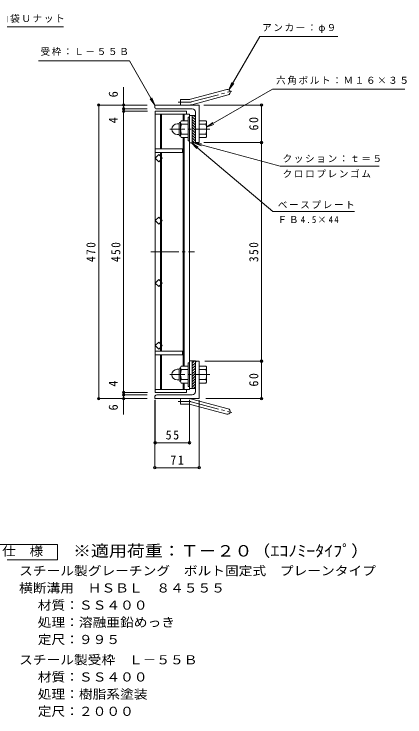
# Model space of a CAD drawing. Units: millimetres, scale not verified. Extents: x -929 to 904, y -686 to 655.
# Drawn here: x 278 to 904, y -545 to 580 of the extents above; entities that cross this region are included whole.
import ezdxf
from ezdxf.enums import TextEntityAlignment as Align

# ---------------------------------------------------------------- set-up
doc = ezdxf.new("R2010")
doc.units = ezdxf.units.MM
doc.header["$LTSCALE"] = 5
doc.header["$PDMODE"] = 32
doc.header["$PDSIZE"] = 4
doc.linetypes.add('CHAIN1', pattern=[8, 5, -1, 1, -1])
doc.linetypes.add('CHAIN2', pattern=[12, 9, -1, 1, -1])
for name, color, linetype, lineweight in [('0-1_躯体', 2, 'Continuous', 9), ('0-2_仕上', 3, 'Continuous', 9), ('0-4_その他', 7, 'Continuous', 9), ('0-5_寸法', 7, 'Continuous', 9), ('F-4_F-4ﾚｲﾔ', 2, 'Continuous', 9)]:
    doc.layers.add(name, color=color, linetype=linetype, lineweight=lineweight)
doc.layers.add('F-5_F-5ﾚｲﾔ', color=3, linetype='Continuous')
doc.styles.add('ＭＳ ゴシック', font='')
doc.styles.get('ＭＳ ゴシック').set_extended_font_data('MS Gothic')

msp = doc.modelspace()

# ---------------------------------------------------------------- linework, layer by layer
at = {"layer": '0-1_躯体'}
for p, q in [((560.75, 443.946), (618.941, 459.538)), ((563.079, 435.253), (621.27, 450.845)), ((544.605, 434.639), (544.605, 443.64)), ((558.42, 443.64), (544.605, 443.64)), ((574.605, 434.639), (503.605, 434.639)), ((503.605, 431.64), (503.605, 434.639)), ((506.605, 428.64), (563.605, 428.64)), ((574.605, 434.639), (574.605, 374.64)), ((563.605, 374.14), (563.605, 418.14)), ((568.605, 418.14), (563.605, 418.14)), ((568.605, 415.302), (565.768, 418.14)), ((568.605, 374.14), (568.605, 423.64)), ((542.805, 386.94), (542.805, 405.34)), ((544.605, 407.139), (544.805, 407.139)), ((544.805, 406.89), (544.805, 385.39)), ((556.805, 409.64), (545.844, 409.64)), ((556.805, 415.139), (556.805, 377.14)), ((559.105, 415.139), (556.805, 415.139)), ((568.605, 411.06), (563.605, 416.06)), ((568.605, 406.817), (563.605, 411.817)), ((568.605, 402.575), (563.605, 407.574)), ((574.605, 409.64), (585.567, 409.64)), ((586.605, 406.89), (586.605, 385.39)), ((539.295, 404.64), (542.805, 404.64)), ((556.805, 404.14), (545.844, 404.14)), ((568.605, 398.332), (563.605, 403.332)), ((568.605, 394.089), (563.605, 399.089)), ((568.605, 389.847), (563.605, 394.847)), ((574.605, 404.14), (585.567, 404.14)), ((539.305, 387.64), (542.805, 387.64)), ((544.605, 385.14), (544.805, 385.14)), ((556.805, 388.14), (545.844, 388.14)), ((556.805, 382.64), (545.844, 382.64)), ((568.605, 385.604), (563.605, 390.604)), ((568.605, 381.361), (563.605, 386.361)), ((574.605, 388.14), (585.567, 388.14)), ((574.605, 382.64), (585.567, 382.64)), ((559.105, 377.14), (556.805, 377.14)), ((568.605, 377.119), (563.605, 382.119)), ((567.342, 374.14), (563.605, 377.876)), ((568.605, 374.14), (563.605, 374.14)), ((571.605, 374.64), (574.605, 374.64)), ((563.605, 25.139), (563.605, -18.861)), ((568.605, 25.139), (563.605, 25.139)), ((567.342, 25.139), (563.605, 21.402)), ((568.605, 25.139), (568.605, -24.361)), ((571.605, 24.639), (574.605, 24.639)), ((574.605, -35.361), (574.605, 24.639)), ((539.305, 11.639), (542.805, 11.639)), ((542.805, 12.339), (542.805, -6.061)), ((544.605, 14.138), (544.805, 14.138)), ((544.805, -7.611), (544.805, 13.889)), ((556.805, 16.639), (545.844, 16.639)), ((556.805, -15.861), (556.805, 22.139)), ((559.105, 22.139), (556.805, 22.139)), ((568.605, 22.159), (563.605, 17.159)), ((568.605, 17.917), (563.605, 12.917)), ((568.605, 13.674), (563.605, 8.674)), ((574.605, 16.639), (585.567, 16.639)), ((586.805, 14.138), (586.605, 14.138)), ((586.605, -7.611), (586.605, 13.889)), ((556.805, 11.139), (545.844, 11.139)), ((568.605, 9.432), (563.605, 4.432)), ((568.605, 5.189), (563.605, 0.189)), ((568.605, 0.946), (563.605, -4.054)), ((574.605, 11.139), (585.567, 11.139)), ((539.295, -5.361), (542.805, -5.361)), ((544.605, -7.861), (544.805, -7.861)), ((556.805, -4.861), (545.844, -4.861)), ((556.805, -10.362), (545.844, -10.362)), ((568.605, -3.296), (563.605, -8.296)), ((568.605, -7.539), (563.605, -12.539)), ((574.605, -4.861), (585.567, -4.861)), ((574.605, -10.362), (585.567, -10.362)), ((586.805, -7.861), (586.605, -7.861)), ((559.105, -15.861), (556.805, -15.861)), ((568.605, -11.782), (563.605, -16.781)), ((568.605, -18.861), (563.605, -18.861)), ((568.605, -16.024), (565.768, -18.861)), ((503.605, -32.361), (503.605, -35.361)), ((506.605, -29.361), (563.605, -29.361)), ((574.605, -35.361), (503.605, -35.361)), ((544.605, -35.361), (544.605, -44.362)), ((558.42, -44.362), (544.605, -44.362)), ((560.75, -44.668), (618.941, -60.26)), ((563.079, -35.975), (621.27, -51.567))]:
    msp.add_line(p, q, dxfattribs=at)
at = {"layer": '0-1_躯体', "linetype": 'CHAIN2'}
for p, q in [((561.914, 439.6), (627.081, 457.061)), ((558.42, 439.14), (540.8, 439.14)), ((558.42, -39.862), (540.8, -39.862)), ((561.914, -40.321), (627.081, -57.783))]:
    msp.add_line(p, q, dxfattribs=at)
at = {"layer": '0-1_躯体', "linetype": 'CHAIN1'}
for p, q in [((591.69, 396.14), (527.504, 396.14)), ((591.69, 3.139), (527.504, 3.139))]:
    msp.add_line(p, q, dxfattribs=at)
at = {"layer": '0-1_躯体'}
for centre, radius, start, end in [((620.105, 455.192), 4.5, 285.00014, 104.99991), ((558.42, 452.64), 9, 270, 285.00002), ((506.605, 431.64), 3, 180, 270), ((558.42, 452.64), 18, 270, 285), ((563.605, 423.64), 5, 0, 90), ((544.605, 405.34), 1.8, 90, 180), ((548.965, 406.89), 4.16, 138.61835, 221.37988), ((582.445, 406.89), 4.16, 318.62012, 41.38165), ((539.295, 396.15), 8.49, 90, 180), ((539.305, 396.14), 8.5, 180, 270), ((568.806, 396.14), 24, 160.52881, 199.47119), ((562.605, 396.14), 24, 340.52881, 19.47119), ((544.605, 386.94), 1.8, 180, 270), ((548.965, 385.39), 4.16, 138.62012, 221.38165), ((582.445, 385.39), 4.16, 318.61835, 41.37988), ((571.605, 377.64), 3, 180, 270), ((571.605, 21.639), 3, 90, 180), ((539.305, 3.139), 8.5, 90, 180), ((544.605, 12.339), 1.8, 90, 180), ((548.965, 13.889), 4.16, 138.61835, 221.37988), ((582.445, 13.889), 4.16, 318.62012, 41.38165), ((539.295, 3.129), 8.49, 180, 270), ((568.806, 3.139), 24, 160.52881, 199.47119), ((562.605, 3.139), 24, 340.52881, 19.47119), ((544.605, -6.061), 1.8, 180, 270), ((548.965, -7.611), 4.16, 138.62012, 221.38165), ((582.445, -7.611), 4.16, 318.61835, 41.37988), ((506.605, -32.361), 3, 90, 180), ((563.605, -24.361), 5, 270, 0), ((558.42, -53.361), 18, 75, 90), ((558.42, -53.361), 9, 74.99998, 90), ((620.105, -55.913), 4.5, 255.00009, 74.99986)]:
    msp.add_arc(centre, radius, start, end, dxfattribs=at)
at = {"layer": '0-1_躯体', "linetype": 'CHAIN2'}
for centre, start, end in [((558.42, 452.64), 270, 284.99995), ((558.42, -53.361), 75.00005, 90)]:
    msp.add_arc(centre, 13.5, start, end, dxfattribs=at)
at = {"layer": '0-2_仕上'}
for p, q in [((504.105, -25.361), (504.105, 424.64)), ((504.105, 420.14), (559.105, 420.14)), ((512.605, 420.14), (512.605, 364.64)), ((514.105, 420.14), (514.105, 364.64)), ((549.105, 420.14), (549.105, 409.64)), ((550.605, 420.14), (550.605, 409.64)), ((559.105, -20.862), (559.105, 420.14)), ((563.605, 418.14), (559.105, 418.14)), ((549.105, 16.639), (549.105, 382.64)), ((550.605, 16.639), (550.605, 382.64)), ((563.605, 374.14), (559.105, 374.14)), ((504.105, 358.64), (548.105, 358.64)), ((509.762, 343.983), (504.105, 349.64)), ((515.419, 349.64), (509.762, 343.983)), ((512.605, 358.64), (512.605, 40.639)), ((514.105, 40.639), (514.105, 358.64)), ((509.762, 255.296), (504.105, 249.639)), ((515.419, 249.639), (509.762, 255.296)), ((509.762, 155.296), (504.105, 149.639)), ((515.419, 149.639), (509.762, 155.296)), ((509.762, 55.296), (504.105, 49.639)), ((515.419, 49.639), (509.762, 55.296)), ((504.105, 40.639), (548.105, 40.639)), ((512.605, -20.862), (512.605, 34.639)), ((514.105, -20.862), (514.105, 34.639)), ((563.605, 25.139), (559.105, 25.139)), ((549.105, -20.862), (549.105, -10.362)), ((550.605, -20.862), (550.605, -10.362)), ((504.105, -20.862), (559.105, -20.862)), ((563.605, -18.861), (559.105, -18.861))]:
    msp.add_line(p, q, dxfattribs=at)
at = {"layer": '0-2_仕上', "linetype": 'CHAIN2'}
msp.add_line((497.303, 199.639), (567.105, 199.639), dxfattribs=at)
at = {"layer": '0-2_仕上'}
for points in [[(504.105, 424.64), (554.105, 424.64), (554.105, 420.14)], [(504.105, 364.64), (548.105, 364.64), (548.105, 358.64)], [(504.105, 349.64), (509.762, 355.296), (515.419, 349.64)], [(504.105, 249.639), (509.762, 243.982), (515.419, 249.639)], [(504.105, 149.639), (509.762, 143.982), (515.419, 149.639)], [(504.105, 49.639), (509.762, 43.982), (515.419, 49.639)], [(504.105, 34.639), (548.105, 34.639), (548.105, 40.639)], [(504.105, -25.361), (554.105, -25.361), (554.105, -20.862)]]:
    msp.add_lwpolyline(points, dxfattribs=at)
at = {"layer": '0-4_その他'}
for p, q in [((453.605, -60.686), (453.605, 463.557)), ((491.105, 434.639), (412.105, 434.639)), ((413.605, -35.361), (413.605, 434.639)), ((491.105, 428.64), (452.105, 428.64)), ((582.106, 434.639), (676.105, 434.639)), ((674.605, -35.361), (674.605, 434.639)), ((491.605, 424.64), (452.105, 424.64)), ((582.106, 374.639), (676.105, 374.639)), ((583.559, 24.639), (676.105, 24.639)), ((491.605, -25.361), (452.105, -25.361)), ((491.105, -29.361), (452.105, -29.361)), ((491.105, -35.361), (412.105, -35.361)), ((503.605, -37.861), (503.605, -147.461)), ((504.105, -36.998), (504.105, -107.461)), ((559.105, -36.998), (559.105, -107.461)), ((574.605, -37.861), (574.605, -147.461)), ((585.424, -35.361), (676.105, -35.361)), ((504.105, -105.961), (559.105, -105.961)), ((503.605, -145.961), (574.605, -145.961))]:
    msp.add_line(p, q, dxfattribs=at)
for p in [(413.605, 434.639), (453.605, 434.639), (453.605, 428.64), (674.605, 434.639), (453.605, 424.64), (674.605, 374.639), (674.605, 24.639), (413.605, -35.361), (453.605, -25.361), (453.605, -29.361), (453.605, -35.361), (674.605, -35.361), (504.105, -105.961), (559.105, -105.961), (503.605, -145.961), (574.605, -145.961)]:
    msp.add_point(p, dxfattribs=at)
at = {"layer": '0-5_寸法'}
for p, q in [((157.064, 559.66), (357.294, 559.66)), ((316.939, 505.239), (462.845, 505.239)), ((503.605, 434.639), (462.845, 505.239)), ((622.355, 459.089), (627.139, 470.637)), ((622.355, 459.089), (629.965, 469.006)), ((692.161, 459.969), (904.491, 459.969)), ((503.605, 434.639), (495.996, 444.556)), ((503.605, 434.639), (498.822, 446.188)), ((586.605, 399.026), (598.154, 403.81)), ((562.262, 374.14), (570.702, 364.919)), ((566.097, 374.139), (578.49, 372.508)), ((566.097, 374.139), (577.645, 369.356)), ((566.097, 374.139), (704.597, 337.028)), ((704.597, 337.028), (863.375, 337.028)), ((692.829, 264.455), (823.393, 264.455))]:
    msp.add_line(p, q, dxfattribs=at)
for points in [[(622.355, 459.089), (671.748, 544.639), (796.818, 544.639)], [(692.161, 459.969), (586.605, 399.026), (596.522, 406.636)], [(692.829, 264.455), (562.262, 374.14), (572.801, 367.417)]]:
    msp.add_lwpolyline(points, dxfattribs=at)
at = {"layer": 'F-4_F-4ﾚｲﾔ'}
msp.add_lwpolyline([(235.018, -293.672), (235.018, -268.672), (347.518, -268.672), (347.518, -293.672)], close=True, dxfattribs=at)

# ---------------------------------------------------------------- texts
at = {"layer": '0-4_その他', "color": 2, "style": 'ＭＳ ゴシック'}
for s, p in [('6', (448.605, 446.981)), ('4', (448.605, 405.447)), ('4', (448.605, -16.291)), ('6', (448.605, -54.345))]:
    msp.add_text(s, height=14.66, rotation=90, dxfattribs=at).set_placement(p, align=Align.BOTTOM_LEFT)
at = {"layer": '0-4_その他', "color": 2, "char_height": 14.66, "attachment_point": 7, "rotation": 90, "style": 'ＭＳ ゴシック'}
for s, insert in [('\\T1.27;\\W0.95;60', (669.605, 394.014)), ('\\T1.27;\\W0.9;470', (408.605, 183.389)), ('\\T1.27;\\W0.9;450', (448.605, 183.389)), ('\\T1.27;\\W0.9;350', (669.605, 183.389)), ('\\T1.27;\\W0.95;60', (669.605, -15.986))]:
    msp.add_mtext(s, dxfattribs=dict(at, insert=insert))
at = {"layer": '0-4_その他', "color": 2, "char_height": 14.66, "attachment_point": 7, "style": 'ＭＳ ゴシック'}
for s, insert in [('\\T1.27;\\W0.95;55', (520.98, -100.961)), ('\\T1.27;\\W0.95;71', (528.48, -140.961))]:
    msp.add_mtext(s, dxfattribs=dict(at, insert=insert))
at = {"layer": '0-5_寸法', "char_height": 11, "attachment_point": 7, "style": 'ＭＳ ゴシック'}
for s, insert in [('\\T1.17;平座金，六角袋Ｕナット', (163.576, 566.113)), ('\\T1.17;アンカー：φ９', (675.552, 550.156)), ('\\T1.17;受枠：Ｌ－５５Ｂ', (320.389, 513.637)), ('\\T1.17;六角ボルト：Ｍ１６×３５', (697.883, 467.372)), ('\\T1.17;クッション：ｔ＝５', (708.375, 342.296)), ('\\T1.17;クロロプレンゴム', (708.375, 318.33)), ('\\T1.17;ベースプレート', (700.574, 268.881)), ('\\T1.26;\\W0.95;ＦＢ4.5×44', (700.574, 245.645))]:
    msp.add_mtext(s, dxfattribs=dict(at, insert=insert))
at = {"layer": 'F-4_F-4ﾚｲﾔ', "style": 'ＭＳ ゴシック', "width": 1.1}
for s, p in [('仕\u3000様', (258.768, -291.172)), ('スチール製グレーチング\u3000ボルト固定式\u3000プレーンタイプ', (286.063, -322.632)), ('横断溝用\u3000ＨＳＢＬ\u3000８４５５５', (286.063, -350.132)), ('材質：ＳＳ４００', (315.919, -377.632)), ('処理：溶融亜鉛めっき', (315.919, -405.132)), ('定尺：９９５', (315.919, -432.632)), ('スチール製受枠\u3000Ｌ－５５Ｂ', (286.063, -465.132)), ('材質：ＳＳ４００', (315.919, -492.632)), ('処理：樹脂系塗装', (315.919, -520.132)), ('定尺：２０００', (315.919, -547.632))]:
    msp.add_text(s, height=14.66, dxfattribs=at).set_placement(p, align=Align.BOTTOM_LEFT)
at = {"layer": 'F-5_F-5ﾚｲﾔ', "style": 'ＭＳ ゴシック', "width": 1.15}
msp.add_text('※適用荷重：Ｔ－２０（ｴｺﾉﾐｰﾀｲﾌﾟ）', height=18.33, dxfattribs=at).set_placement((372.518, -293.672), align=Align.BOTTOM_LEFT)

doc.saveas('drawing.dxf')
